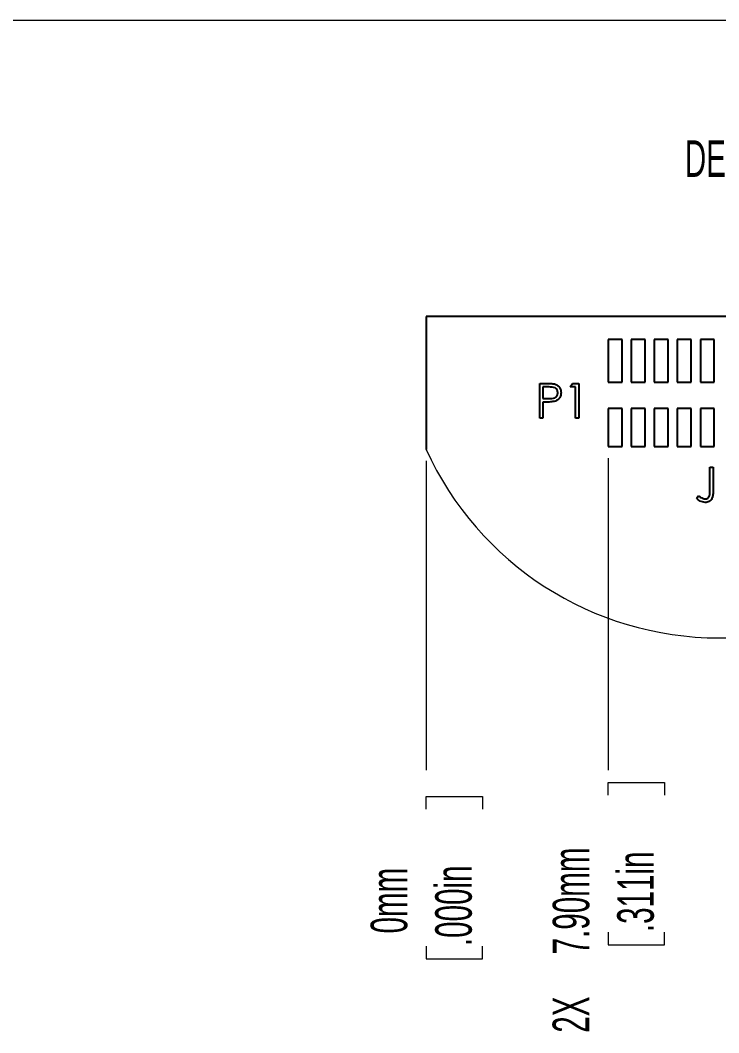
# Model space of a CAD drawing. Header units: millimetres. Extents: x 11 to 423, y -53 to 270.
# Drawn here: x 91 to 151.6, y 182 to 269.9 of the extents above; entities that cross this region are included whole.
import ezdxf

# ---------------------------------------------------------------- set-up
doc = ezdxf.new("R2010")
doc.units = ezdxf.units.MM
doc.styles.add('SLDTEXTSTYLE0', font='TXT', dxfattribs={"width": 0.605})
doc.dimstyles.new('SLDDIMSTYLE10', dxfattribs={"dimtxt": 3.175, "dimasz": 3.556, "dimexe": 0, "dimexo": 0.0625, "dimgap": 0.79375, "dimtad": 0, "dimtih": 1, "dimtoh": 1, "dimlfac": 0.5, "dimrnd": 1e-09, "dimzin": 4, "dimdsep": 46, "dimtxsty": 'SLDTEXTSTYLE0', "dimblk1": 'NONE', "dimblk2": 'NONE', "dimsah": 1, "dimcen": 0.09, "dimadec": 0, "dimazin": 1, "dimtfac": 1, "dimtofl": 0, "dimtmove": 0, "dimatfit": 3, "dimldrblk": 'NONE', "dimfxl": 1, "dimfrac": 2, "dimtolj": 1, "dimtzin": 12, "dimarcsym": 0})
doc.dimstyles.new('SLDDIMSTYLE9', dxfattribs={"dimtxt": 3.175, "dimasz": 3.556, "dimexe": 0, "dimexo": 0.0625, "dimgap": 0.79375, "dimtad": 0, "dimtih": 1, "dimtoh": 1, "dimdec": 0, "dimlfac": 0.5, "dimrnd": 1e-09, "dimdsep": 46, "dimtxsty": 'SLDTEXTSTYLE0', "dimblk1": 'NONE', "dimblk2": 'NONE', "dimsah": 1, "dimcen": 0.09, "dimadec": 0, "dimazin": 2, "dimtfac": 1, "dimtdec": 0, "dimtofl": 0, "dimtmove": 0, "dimatfit": 3, "dimldrblk": 'NONE', "dimfxl": 1, "dimfrac": 2, "dimtolj": 1, "dimtzin": 12, "dimarcsym": 0})

# ---------------------------------------------------------------- blocks, each defined once
blk = doc.blocks.new('_D_14')
at = {"color": 7, "linetype": 'Continuous', "lineweight": 18}
for p, q in [((126.209, 231.622), (126.209, 204.799)), ((126.213, 201.404), (126.213, 202.495)), ((126.213, 202.495), (131.086, 202.495)), ((131.086, 202.495), (131.086, 201.404)), ((126.213, 189.519), (126.213, 188.428)), ((131.086, 188.428), (131.086, 189.519)), ((126.213, 188.428), (131.086, 188.428))]:
    blk.add_line(p, q, dxfattribs=at)
at = {"color": 7, "linetype": 'Continuous', "lineweight": 18, "char_height": 3.175, "attachment_point": 1, "rotation": 90, "style": 'SLDTEXTSTYLE0'}
for s, insert in [('0mm', (121.393, 190.615)), ('.000in', (126.993, 189.519))]:
    blk.add_mtext(s, dxfattribs=dict(at, insert=insert))
blk = doc.blocks.new('_NONE')
blk = doc.blocks.new('_D_15')
at = {"color": 7, "linetype": 'Continuous', "lineweight": 18}
for p, q in [((142.009, 231.859), (142.009, 204.799)), ((142.013, 202.616), (142.013, 203.708)), ((142.013, 203.708), (146.886, 203.708)), ((146.886, 203.708), (146.886, 202.616)), ((142.013, 190.732), (142.013, 189.641)), ((146.886, 189.641), (146.886, 190.732)), ((142.013, 189.641), (146.886, 189.641))]:
    blk.add_line(p, q, dxfattribs=at)
at = {"color": 7, "linetype": 'Continuous', "lineweight": 18, "char_height": 3.175, "attachment_point": 1, "rotation": 90, "style": 'SLDTEXTSTYLE0'}
for s, insert in [('7.90mm', (137.193, 188.796)), ('.311in', (142.793, 190.732)), ('2X', (137.184, 182.001))]:
    blk.add_mtext(s, dxfattribs=dict(at, insert=insert))

msp = doc.modelspace()

# ---------------------------------------------------------------- linework, layer by layer
at = {"color": 7, "linetype": 'Continuous', "lineweight": 18}
msp.add_line((10.87306, 269.85291), (423.03369, 269.85291), dxfattribs=at)
at = {"color": 7, "linetype": 'Continuous', "lineweight": 25}
for p, q in [((177.00857, 244.15914), (126.20857, 244.15914)), ((126.20857, 244.15914), (126.20857, 232.62164)), ((143.20858, 242.15914), (142.00857, 242.15914)), ((142.00857, 242.15914), (142.00857, 238.45914)), ((143.20858, 238.45914), (143.20858, 242.15914)), ((145.20857, 242.15914), (144.00857, 242.15914)), ((144.00857, 242.15914), (144.00857, 238.45914)), ((145.20857, 238.45914), (145.20857, 242.15914)), ((147.20857, 242.15914), (146.00857, 242.15914)), ((146.00857, 242.15914), (146.00857, 238.45914)), ((147.20857, 238.45914), (147.20857, 242.15914)), ((149.20857, 242.15914), (148.00857, 242.15914)), ((148.00857, 242.15914), (148.00857, 238.45914)), ((149.20857, 238.45914), (149.20857, 242.15914)), ((151.20857, 242.15914), (150.00857, 242.15914)), ((150.00857, 242.15914), (150.00857, 238.45914)), ((151.20857, 238.45914), (151.20857, 242.15914)), ((136.06851, 238.33868), (136.65685, 238.33868)), ((136.06851, 235.33868), (136.06851, 238.33868)), ((138.72236, 238.03099), (138.89844, 238.33868)), ((138.89844, 238.33868), (139.45313, 238.33868)), ((139.45313, 238.33868), (139.45313, 235.33868)), ((142.00857, 238.45914), (143.20858, 238.45914)), ((144.00857, 238.45914), (145.20857, 238.45914)), ((146.00857, 238.45914), (147.20857, 238.45914)), ((148.00857, 238.45914), (149.20857, 238.45914)), ((150.00857, 238.45914), (151.20857, 238.45914)), ((136.33774, 238.03099), (136.33774, 237.03098)), ((136.88642, 238.03099), (136.33774, 238.03099)), ((139.1839, 238.03099), (138.72236, 238.03099)), ((139.1839, 235.33868), (139.1839, 238.03099)), ((136.33774, 237.03098), (136.86298, 237.02438)), ((136.33774, 236.7233), (136.33774, 235.33868)), ((136.55229, 236.7233), (136.33774, 236.7233)), ((143.20858, 236.15914), (142.00857, 236.15914)), ((142.00857, 236.15914), (142.00857, 232.85914)), ((143.20858, 232.85914), (143.20858, 236.15914)), ((144.00857, 236.15914), (144.00857, 232.85914)), ((145.20857, 236.15914), (144.00857, 236.15914)), ((145.20857, 232.85914), (145.20857, 236.15914)), ((147.20857, 236.15914), (146.00857, 236.15914)), ((146.00857, 236.15914), (146.00857, 232.85914)), ((147.20857, 232.85914), (147.20857, 236.15914)), ((149.20857, 236.15914), (148.00857, 236.15914)), ((148.00857, 236.15914), (148.00857, 232.85914)), ((149.20857, 232.85914), (149.20857, 236.15914)), ((151.20857, 236.15914), (150.00857, 236.15914)), ((150.00857, 236.15914), (150.00857, 232.85914)), ((151.20857, 232.85914), (151.20857, 236.15914)), ((136.33774, 235.33868), (136.06851, 235.33868)), ((139.45313, 235.33868), (139.1839, 235.33868)), ((142.00857, 232.85914), (143.20858, 232.85914)), ((144.00857, 232.85914), (145.20857, 232.85914)), ((146.00857, 232.85914), (147.20857, 232.85914)), ((148.00857, 232.85914), (149.20857, 232.85914)), ((150.00857, 232.85914), (151.20857, 232.85914)), ((150.84474, 231.08904), (151.11397, 231.08904)), ((150.84474, 229.09325), (150.84474, 231.08904)), ((151.11397, 231.08904), (151.11397, 229.0632)), ((149.69089, 228.35827), (149.84955, 228.58904))]:
    msp.add_line(p, q, dxfattribs=at)
at = {"color": 7, "linetype": 'Continuous', "lineweight": 18}
msp.add_arc((151.60857, 244.15914), 27.89756, 204.4290952, 335.5709048, dxfattribs=at)
at = {"color": 7, "linetype": 'Continuous', "lineweight": 25}
for points, knots in [([(136.65685, 238.33868), (136.78511, 238.33909), (137.014, 238.33982), (137.24054, 238.30772), (137.34015, 238.2936)], [0, 0, 0, 0, 0.56031395, 1, 1, 1, 1]), ([(137.34015, 238.2936), (137.43129, 238.26071), (137.61358, 238.19493), (137.80202, 237.99199), (137.90142, 237.76149), (137.91025, 237.60987), (137.91467, 237.53399)], [0, 0, 0, 0, 0.27970653, 0.55938219, 0.77951241, 1, 1, 1, 1]), ([(136.86298, 237.02438), (136.95103, 237.02593), (137.12668, 237.02902), (137.34913, 237.07203), (137.49577, 237.17317), (137.61152, 237.31079), (137.6319, 237.44417), (137.64544, 237.53279)], [0, 0, 0, 0, 0.25113458, 0.501041, 0.6263368, 0.75174169, 1, 1, 1, 1]), ([(137.64544, 237.53279), (137.63189, 237.61891), (137.61149, 237.74853), (137.50061, 237.88349), (137.36059, 237.98617), (137.14285, 238.02652), (136.97204, 238.02949), (136.88642, 238.03099)], [0, 0, 0, 0, 0.24829675, 0.37371755, 0.49903182, 0.74887018, 1, 1, 1, 1]), ([(137.91467, 237.53399), (137.90754, 237.43505), (137.8933, 237.23748), (137.74293, 236.99677), (137.53858, 236.84143), (137.39031, 236.79554), (137.31611, 236.77258)], [0, 0, 0, 0, 0.280100041, 0.559327417, 0.77945838, 1, 1, 1, 1]), ([(137.31611, 236.77258), (137.17412, 236.75471), (136.92044, 236.7228), (136.66483, 236.72314), (136.55229, 236.7233)], [0, 0, 0, 0, 0.55969422, 1, 1, 1, 1]), ([(149.84955, 228.58904), (149.91835, 228.54208), (150.0412, 228.45824), (150.17437, 228.39215), (150.23296, 228.36308)], [0, 0, 0, 0, 0.560093731, 1, 1, 1, 1]), ([(151.11397, 229.0632), (151.11231, 228.94279), (151.10901, 228.70265), (151.06005, 228.39458), (150.91563, 228.19683), (150.72095, 228.0455), (150.53687, 228.02545), (150.41445, 228.01212)], [0, 0, 0, 0, 0.25109168, 0.50077313, 0.62600006, 0.75126759, 1, 1, 1, 1]), ([(150.42947, 228.31981), (150.47107, 228.32358), (150.55426, 228.33112), (150.66529, 228.39339), (150.75344, 228.48303), (150.8258, 228.63525), (150.8405, 228.84519), (150.84332, 229.0105), (150.84474, 229.09325)], [0, 0, 0, 0, 0.12486406, 0.24969696, 0.37454756, 0.49944983, 0.74945911, 1, 1, 1, 1]), ([(150.41445, 228.01212), (150.26114, 228.03922), (149.98615, 228.08782), (149.78146, 228.27531), (149.69089, 228.35827)], [0, 0, 0, 0, 0.55753137, 1, 1, 1, 1]), ([(150.23296, 228.36308), (150.2685, 228.34952), (150.33197, 228.3253), (150.39968, 228.32149), (150.42947, 228.31981)], [0, 0, 0, 0, 0.5599038, 1, 1, 1, 1])]:
    msp.add_open_spline(points, degree=3, knots=knots, dxfattribs=at)

# ---------------------------------------------------------------- texts
at = {"color": 7, "linetype": 'Continuous', "lineweight": 18, "insert": (154.36808, 259.43759), "char_height": 3.175, "attachment_point": 2, "style": 'SLDTEXTSTYLE0'}
msp.add_mtext('DETAIL A', dxfattribs=at)

# ---------------------------------------------------------------- dimensions: what is measured, and where the dimension line sits
at = {"color": 7, "linetype": 'Continuous', "lineweight": 18}
dim = msp.add_ordinate_dim(feature_location=(142.00857, 232.85914), offset=(0, -28.06003), dtype=1, origin=(126.20857, 232.62164), text='2X <>', dimstyle='SLDDIMSTYLE10', dxfattribs=at)
dim.commit()
dim.dimension.update_dxf_attribs({"geometry": '_D_15', "text_midpoint": (142.00857, 193.39998)})
dim = msp.add_ordinate_dim(feature_location=(126.2085742675, 232.6216407336), offset=(0, -27.8225264011), dtype=1, origin=(126.2085742675, 232.6216407336), dimstyle='SLDDIMSTYLE9', dxfattribs=at)
dim.commit()
dim.dimension.update_dxf_attribs({"geometry": '_D_14', "text_midpoint": (126.2085742675, 195.4615270505)})

doc.saveas('drawing.dxf')
